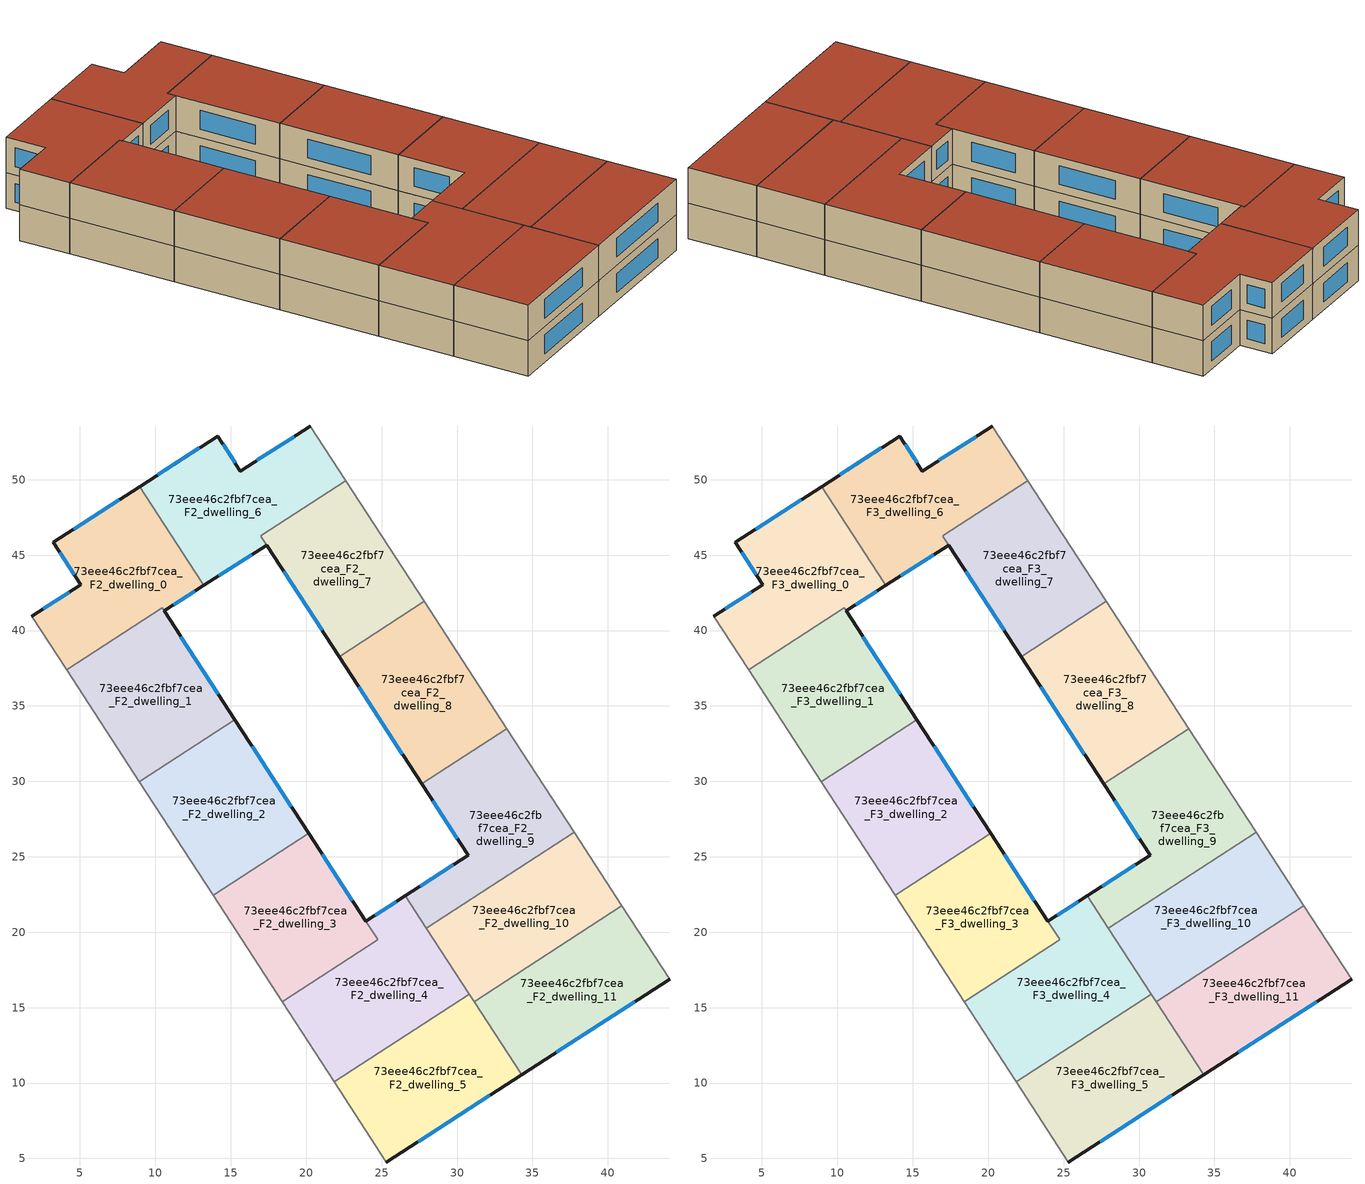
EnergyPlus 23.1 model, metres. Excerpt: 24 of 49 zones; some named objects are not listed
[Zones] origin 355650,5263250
73eee46c2fbf7cea_F2_dwelling_0
 floor to 73eee46c2fbf7cea_F1_dwelling_0 (EU_floor_Construction): 8.95,49.55 13.06,43.21 13.21,42.99 10.59,41.3 10.45,41.52 4.11,37.4 1.8,40.95 5.07,43.03 3.23,45.85 z6
 wall outside (EU_wall_Construction): 8.95,49.55 3.23,45.85 5.07,43.03 1.8,40.95 / 10.59,41.3 13.21,42.99 z6:9
 wall to 73eee46c2fbf7cea_F2_dwelling_1 (EU_wall_Construction): 4.11,37.4 10.45,41.52 10.59,41.3 z6:9
 wall adiabatic (EU_wall_Construction): 1.8,40.95 4.11,37.4 z6:9
 wall to 73eee46c2fbf7cea_F2_dwelling_6 (EU_wall_Construction): 13.21,42.99 13.06,43.21 8.95,49.55 z6:9
 window (EU_Window_Construction): 4.3,42.54 2.57,41.44 / 3.66,45.19 4.63,43.69 / 7.61,48.68 4.57,46.72 / 11.21,41.7 12.59,42.59 z6.7:8.3
73eee46c2fbf7cea_F2_dwelling_1
 floor to 73eee46c2fbf7cea_F1_dwelling_1 (EU_floor_Construction): 10.59,41.3 15.28,34.08 8.94,29.97 4.11,37.4 10.45,41.52 z6
 wall outside (EU_wall_Construction): 15.28,34.08 10.59,41.3 z6:9
 wall adiabatic (EU_wall_Construction): 4.11,37.4 8.94,29.97 z6:9
 wall to 73eee46c2fbf7cea_F2_dwelling_2 (EU_wall_Construction): 8.94,29.97 15.28,34.08 z6:9
 window (EU_Window_Construction): 14.18,35.78 11.69,39.6 z6.7:8.3
73eee46c2fbf7cea_F2_dwelling_10
 floor to 73eee46c2fbf7cea_F1_dwelling_10 (EU_floor_Construction): 37.77,26.63 40.93,21.77 31.13,15.4 27.97,20.27 z6
 wall to 73eee46c2fbf7cea_F2_dwelling_9 (EU_wall_Construction): 37.77,26.63 27.97,20.27 z6:9
 wall adiabatic (EU_wall_Construction): 40.93,21.77 37.77,26.63 z6:9
 wall to 73eee46c2fbf7cea_F2_dwelling_11 (EU_wall_Construction): 31.13,15.4 40.93,21.77 z6:9
 wall to 73eee46c2fbf7cea_F2_dwelling_4 (EU_wall_Construction): 27.97,20.27 30.81,15.89 z6:9
 wall to 73eee46c2fbf7cea_F2_dwelling_5 (EU_wall_Construction): 30.81,15.89 31.13,15.4 z6:9
73eee46c2fbf7cea_F2_dwelling_11
 floor to 73eee46c2fbf7cea_F1_dwelling_11 (EU_floor_Construction): 40.93,21.77 44.1,16.89 34.28,10.55 31.13,15.4 z6
 wall outside (EU_wall_Construction): 34.28,10.55 44.1,16.89 z6:9
 wall adiabatic (EU_wall_Construction): 44.1,16.89 40.93,21.77 z6:9
 wall to 73eee46c2fbf7cea_F2_dwelling_5 (EU_wall_Construction): 31.13,15.4 34.28,10.55 z6:9
 window (EU_Window_Construction): 36.58,12.04 41.79,15.4 z6.7:8.3
73eee46c2fbf7cea_F2_dwelling_2
 floor to 73eee46c2fbf7cea_F1_dwelling_2 (EU_floor_Construction): 15.28,34.08 20.16,26.56 13.83,22.44 8.94,29.97 z6
 wall outside (EU_wall_Construction): 20.16,26.56 15.28,34.08 z6:9
 wall to 73eee46c2fbf7cea_F2_dwelling_3 (EU_wall_Construction): 13.83,22.44 20.16,26.56 z6:9
 wall adiabatic (EU_wall_Construction): 8.94,29.97 13.83,22.44 z6:9
 window (EU_Window_Construction): 19.01,28.32 16.42,32.32 z6.7:8.3
73eee46c2fbf7cea_F2_dwelling_3
 floor to 73eee46c2fbf7cea_F1_dwelling_3 (EU_floor_Construction): 20.16,26.56 24.72,19.51 18.4,15.41 13.83,22.44 z6
 wall outside (EU_wall_Construction): 23.95,20.71 20.16,26.56 z6:9
 wall adiabatic (EU_wall_Construction): 13.83,22.44 18.4,15.41 z6:9
 wall to 73eee46c2fbf7cea_F2_dwelling_4 (EU_wall_Construction): 18.4,15.41 24.72,19.51 / 24.73,19.52 23.95,20.71 z6:9
 window (EU_Window_Construction): 23.06,22.08 21.05,25.18 z6.7:8.3
73eee46c2fbf7cea_F2_dwelling_4
 floor to 73eee46c2fbf7cea_F1_dwelling_4 (EU_floor_Construction): 26.58,22.41 30.81,15.89 21.86,10.08 18.4,15.41 24.73,19.52 23.95,20.71 z6
 wall outside (EU_wall_Construction): 26.58,22.41 23.95,20.71 z6:9
 wall to 73eee46c2fbf7cea_F2_dwelling_5 (EU_wall_Construction): 21.86,10.08 30.81,15.89 z6:9
 wall adiabatic (EU_wall_Construction): 18.4,15.41 21.86,10.08 z6:9
 wall to 73eee46c2fbf7cea_F2_dwelling_9 (EU_wall_Construction): 27.97,20.27 26.58,22.41 z6:9
 window (EU_Window_Construction): 25.96,22.01 24.57,21.11 z6.7:8.3
73eee46c2fbf7cea_F2_dwelling_5
 floor to 73eee46c2fbf7cea_F1_dwelling_5 (EU_floor_Construction): 30.81,15.89 34.28,10.55 25.31,4.77 21.86,10.08 z6
 wall outside (EU_wall_Construction): 25.31,4.77 34.28,10.55 z6:9
 wall adiabatic (EU_wall_Construction): 21.86,10.08 25.31,4.77 z6:9
 window (EU_Window_Construction): 27.41,6.12 32.17,9.19 z6.7:8.3
73eee46c2fbf7cea_F2_dwelling_6
 floor to 73eee46c2fbf7cea_F1_dwelling_6 (EU_floor_Construction): 20.28,53.56 22.64,49.94 16.98,46.27 17.37,45.67 13.21,42.99 8.95,49.55 14.13,52.89 15.64,50.57 z6
 wall outside (EU_wall_Construction): 20.28,53.56 15.64,50.57 14.13,52.89 8.95,49.55 / 13.21,42.99 17.37,45.67 z6:9
 wall adiabatic (EU_wall_Construction): 22.64,49.94 20.28,53.56 z6:9
 wall to 73eee46c2fbf7cea_F2_dwelling_7 (EU_wall_Construction): 17.37,45.67 16.98,46.27 22.64,49.94 z6:9
 window (EU_Window_Construction): 12.92,52.11 10.17,50.33 / 15.29,51.12 14.49,52.35 / 19.19,52.86 16.73,51.28 / 14.19,43.62 16.39,45.04 z6.7:8.3
73eee46c2fbf7cea_F2_dwelling_7
 floor to 73eee46c2fbf7cea_F1_dwelling_7 (EU_floor_Construction): 22.64,49.94 27.83,41.94 22.18,38.27 17.37,45.67 16.98,46.27 z6
 wall outside (EU_wall_Construction): 17.37,45.67 22.18,38.27 z6:9
 wall adiabatic (EU_wall_Construction): 27.83,41.94 22.64,49.94 z6:9
 wall to 73eee46c2fbf7cea_F2_dwelling_8 (EU_wall_Construction): 22.18,38.27 27.83,41.94 z6:9
 window (EU_Window_Construction): 18.5,43.93 21.05,40 z6.7:8.3
73eee46c2fbf7cea_F2_dwelling_8
 floor to 73eee46c2fbf7cea_F1_dwelling_8 (EU_floor_Construction): 27.83,41.94 33.31,33.5 27.66,29.83 22.18,38.27 z6
 wall outside (EU_wall_Construction): 22.18,38.27 27.66,29.83 z6:9
 wall adiabatic (EU_wall_Construction): 33.31,33.5 27.83,41.94 z6:9
 wall to 73eee46c2fbf7cea_F2_dwelling_9 (EU_wall_Construction): 27.66,29.83 33.31,33.5 z6:9
 window (EU_Window_Construction): 23.47,36.29 26.37,31.81 z6.7:8.3
73eee46c2fbf7cea_F2_dwelling_9
 floor to 73eee46c2fbf7cea_F1_dwelling_9 (EU_floor_Construction): 33.31,33.5 37.77,26.63 27.97,20.27 26.58,22.41 30.74,25.09 27.66,29.83 z6
 wall outside (EU_wall_Construction): 27.66,29.83 30.74,25.09 26.58,22.41 z6:9
 wall adiabatic (EU_wall_Construction): 37.77,26.63 33.31,33.5 z6:9
 window (EU_Window_Construction): 29.76,24.46 27.55,23.04 / 28.38,28.72 30.01,26.21 z6.7:8.3
73eee46c2fbf7cea_F3_dwelling_0
 floor to 73eee46c2fbf7cea_F2_dwelling_0 (EU_floor_Construction): 8.95,49.55 13.06,43.21 13.21,42.99 10.59,41.3 10.45,41.52 4.11,37.4 1.8,40.95 5.07,43.03 3.23,45.85 z9
 wall outside (EU_wall_Construction): 8.95,49.55 3.23,45.85 5.07,43.03 1.8,40.95 / 10.59,41.3 13.21,42.99 z9:12
 wall to 73eee46c2fbf7cea_F3_dwelling_1 (EU_wall_Construction): 4.11,37.4 10.45,41.52 10.59,41.3 z9:12
 wall adiabatic (EU_wall_Construction): 1.8,40.95 4.11,37.4 z9:12
 wall to 73eee46c2fbf7cea_F3_dwelling_6 (EU_wall_Construction): 13.21,42.99 13.06,43.21 8.95,49.55 z9:12
 window (EU_Window_Construction): 4.3,42.54 2.57,41.44 / 3.66,45.19 4.63,43.69 / 7.61,48.68 4.57,46.72 / 11.21,41.7 12.59,42.59 z9.7:11.3
 roof outside (EU_roof_Construction): 10.59,41.3 13.21,42.99 13.06,43.21 8.95,49.55 3.23,45.85 5.07,43.03 1.8,40.95 4.11,37.4 10.45,41.52 z12
73eee46c2fbf7cea_F3_dwelling_1
 floor to 73eee46c2fbf7cea_F2_dwelling_1 (EU_floor_Construction): 10.59,41.3 15.28,34.08 8.94,29.97 4.11,37.4 10.45,41.52 z9
 wall outside (EU_wall_Construction): 15.28,34.08 10.59,41.3 z9:12
 wall adiabatic (EU_wall_Construction): 4.11,37.4 8.94,29.97 z9:12
 wall to 73eee46c2fbf7cea_F3_dwelling_2 (EU_wall_Construction): 8.94,29.97 15.28,34.08 z9:12
 window (EU_Window_Construction): 14.18,35.78 11.69,39.6 z9.7:11.3
 roof outside (EU_roof_Construction): 15.28,34.08 10.59,41.3 10.45,41.52 4.11,37.4 8.94,29.97 z12
73eee46c2fbf7cea_F3_dwelling_10
 floor to 73eee46c2fbf7cea_F2_dwelling_10 (EU_floor_Construction): 37.77,26.63 40.93,21.77 31.13,15.4 27.97,20.27 z9
 wall to 73eee46c2fbf7cea_F3_dwelling_9 (EU_wall_Construction): 37.77,26.63 27.97,20.27 z9:12
 wall adiabatic (EU_wall_Construction): 40.93,21.77 37.77,26.63 z9:12
 wall to 73eee46c2fbf7cea_F3_dwelling_11 (EU_wall_Construction): 31.13,15.4 40.93,21.77 z9:12
 wall to 73eee46c2fbf7cea_F3_dwelling_4 (EU_wall_Construction): 27.97,20.27 30.81,15.89 z9:12
 wall to 73eee46c2fbf7cea_F3_dwelling_5 (EU_wall_Construction): 30.81,15.89 31.13,15.4 z9:12
 roof outside (EU_roof_Construction): 40.93,21.77 37.77,26.63 27.97,20.27 31.13,15.4 z12
73eee46c2fbf7cea_F3_dwelling_11
 floor to 73eee46c2fbf7cea_F2_dwelling_11 (EU_floor_Construction): 40.93,21.77 44.1,16.89 34.28,10.55 31.13,15.4 z9
 wall outside (EU_wall_Construction): 34.28,10.55 44.1,16.89 z9:12
 wall adiabatic (EU_wall_Construction): 44.1,16.89 40.93,21.77 z9:12
 wall to 73eee46c2fbf7cea_F3_dwelling_5 (EU_wall_Construction): 31.13,15.4 34.28,10.55 z9:12
 window (EU_Window_Construction): 36.58,12.04 41.79,15.4 z9.7:11.3
 roof outside (EU_roof_Construction): 44.1,16.89 40.93,21.77 31.13,15.4 34.28,10.55 z12
73eee46c2fbf7cea_F3_dwelling_2
 floor to 73eee46c2fbf7cea_F2_dwelling_2 (EU_floor_Construction): 15.28,34.08 20.16,26.56 13.83,22.44 8.94,29.97 z9
 wall outside (EU_wall_Construction): 20.16,26.56 15.28,34.08 z9:12
 wall to 73eee46c2fbf7cea_F3_dwelling_3 (EU_wall_Construction): 13.83,22.44 20.16,26.56 z9:12
 wall adiabatic (EU_wall_Construction): 8.94,29.97 13.83,22.44 z9:12
 window (EU_Window_Construction): 19.01,28.32 16.42,32.32 z9.7:11.3
 roof outside (EU_roof_Construction): 20.16,26.56 15.28,34.08 8.94,29.97 13.83,22.44 z12
73eee46c2fbf7cea_F3_dwelling_3
 floor to 73eee46c2fbf7cea_F2_dwelling_3 (EU_floor_Construction): 20.16,26.56 24.72,19.51 18.4,15.41 13.83,22.44 z9
 wall outside (EU_wall_Construction): 23.95,20.71 20.16,26.56 z9:12
 wall adiabatic (EU_wall_Construction): 13.83,22.44 18.4,15.41 z9:12
 wall to 73eee46c2fbf7cea_F3_dwelling_4 (EU_wall_Construction): 18.4,15.41 24.72,19.51 / 24.73,19.52 23.95,20.71 z9:12
 window (EU_Window_Construction): 23.06,22.08 21.05,25.18 z9.7:11.3
 roof outside (EU_roof_Construction): 24.72,19.51 20.16,26.56 13.83,22.44 18.4,15.41 z12
73eee46c2fbf7cea_F3_dwelling_4
 floor to 73eee46c2fbf7cea_F2_dwelling_4 (EU_floor_Construction): 26.58,22.41 30.81,15.89 21.86,10.08 18.4,15.41 24.73,19.52 23.95,20.71 z9
 wall outside (EU_wall_Construction): 26.58,22.41 23.95,20.71 z9:12
 wall to 73eee46c2fbf7cea_F3_dwelling_5 (EU_wall_Construction): 21.86,10.08 30.81,15.89 z9:12
 wall adiabatic (EU_wall_Construction): 18.4,15.41 21.86,10.08 z9:12
 wall to 73eee46c2fbf7cea_F3_dwelling_9 (EU_wall_Construction): 27.97,20.27 26.58,22.41 z9:12
 window (EU_Window_Construction): 25.96,22.01 24.57,21.11 z9.7:11.3
 roof outside (EU_roof_Construction): 30.81,15.89 26.58,22.41 23.95,20.71 24.73,19.52 18.4,15.41 21.86,10.08 z12
73eee46c2fbf7cea_F3_dwelling_5
 floor to 73eee46c2fbf7cea_F2_dwelling_5 (EU_floor_Construction): 30.81,15.89 34.28,10.55 25.31,4.77 21.86,10.08 z9
 wall outside (EU_wall_Construction): 25.31,4.77 34.28,10.55 z9:12
 wall adiabatic (EU_wall_Construction): 21.86,10.08 25.31,4.77 z9:12
 window (EU_Window_Construction): 27.41,6.12 32.17,9.19 z9.7:11.3
 roof outside (EU_roof_Construction): 34.28,10.55 30.81,15.89 21.86,10.08 25.31,4.77 z12
73eee46c2fbf7cea_F3_dwelling_6
 floor to 73eee46c2fbf7cea_F2_dwelling_6 (EU_floor_Construction): 20.28,53.56 22.64,49.94 16.98,46.27 17.37,45.67 13.21,42.99 8.95,49.55 14.13,52.89 15.64,50.57 z9
 wall outside (EU_wall_Construction): 20.28,53.56 15.64,50.57 14.13,52.89 8.95,49.55 / 13.21,42.99 17.37,45.67 z9:12
 wall adiabatic (EU_wall_Construction): 22.64,49.94 20.28,53.56 z9:12
 wall to 73eee46c2fbf7cea_F3_dwelling_7 (EU_wall_Construction): 17.37,45.67 16.98,46.27 22.64,49.94 z9:12
 window (EU_Window_Construction): 12.92,52.11 10.17,50.33 / 15.29,51.12 14.49,52.35 / 19.19,52.86 16.73,51.28 / 14.19,43.62 16.39,45.04 z9.7:11.3
 roof outside (EU_roof_Construction): 17.37,45.67 16.98,46.27 22.64,49.94 20.28,53.56 15.64,50.57 14.13,52.89 8.95,49.55 13.21,42.99 z12
73eee46c2fbf7cea_F3_dwelling_7
 floor to 73eee46c2fbf7cea_F2_dwelling_7 (EU_floor_Construction): 22.64,49.94 27.83,41.94 22.18,38.27 17.37,45.67 16.98,46.27 z9
 wall outside (EU_wall_Construction): 17.37,45.67 22.18,38.27 z9:12
 wall adiabatic (EU_wall_Construction): 27.83,41.94 22.64,49.94 z9:12
 wall to 73eee46c2fbf7cea_F3_dwelling_8 (EU_wall_Construction): 22.18,38.27 27.83,41.94 z9:12
 window (EU_Window_Construction): 18.5,43.93 21.05,40 z9.7:11.3
 roof outside (EU_roof_Construction): 27.83,41.94 22.64,49.94 16.98,46.27 17.37,45.67 22.18,38.27 z12
73eee46c2fbf7cea_F3_dwelling_8
 floor to 73eee46c2fbf7cea_F2_dwelling_8 (EU_floor_Construction): 27.83,41.94 33.31,33.5 27.66,29.83 22.18,38.27 z9
 wall outside (EU_wall_Construction): 22.18,38.27 27.66,29.83 z9:12
 wall adiabatic (EU_wall_Construction): 33.31,33.5 27.83,41.94 z9:12
 wall to 73eee46c2fbf7cea_F3_dwelling_9 (EU_wall_Construction): 27.66,29.83 33.31,33.5 z9:12
 window (EU_Window_Construction): 23.47,36.29 26.37,31.81 z9.7:11.3
 roof outside (EU_roof_Construction): 33.31,33.5 27.83,41.94 22.18,38.27 27.66,29.83 z12
73eee46c2fbf7cea_F3_dwelling_9
 floor to 73eee46c2fbf7cea_F2_dwelling_9 (EU_floor_Construction): 33.31,33.5 37.77,26.63 27.97,20.27 26.58,22.41 30.74,25.09 27.66,29.83 z9
 wall outside (EU_wall_Construction): 27.66,29.83 30.74,25.09 26.58,22.41 z9:12
 wall adiabatic (EU_wall_Construction): 37.77,26.63 33.31,33.5 z9:12
 window (EU_Window_Construction): 29.76,24.46 27.55,23.04 / 28.38,28.72 30.01,26.21 z9.7:11.3
 roof outside (EU_roof_Construction): 37.77,26.63 33.31,33.5 27.66,29.83 30.74,25.09 26.58,22.41 27.97,20.27 z12
[Building]
EU S2 Campaign: North Axis=0; Terrain=City; Solar Distribution=FullExterior
[Site:Location]
Budapest.Ferenc.Liszt.Intl.AP: Latitude=47.437; Longitude=19.256; Time Zone=1; Elevation=185
[SizingPeriod:WeatherFileDays]
AnnualSizingPeriod: Begin Month=1; Begin Day of Month=1; End Month=12; End Day of Month=31; Day of Week for Start Day=Monday; Use Weather File Daylight Saving Period=No; Use Weather File Rain and Snow Indicators=No
[MATERIAL]
EU_InternalMass_Material: Roughness=MediumRough; Thickness=0.1; Conductivity=1; Density=1800; Specific Heat=900; Thermal Absorptance=0.9; Solar Absorptance=0.7; Visible Absorptance=0.7
[MATERIAL:NOMASS] Roughness=MediumRough; Thermal Absorptance=0.9; Solar Absorptance=0.7; Visible Absorptance=0.7
Name | Thermal Resistance
EU_wall_NoMass | 0.832559
EU_roof_NoMass | 1.39638
EU_floor_NoMass | 0.872794
[WINDOWMATERIAL:SIMPLEGLAZINGSYSTEM]
EU_Window_SimpleGlazing: UFactor=2.79869; Solar Heat Gain Coefficient=0.75; Visible Transmittance=0.75
[CONSTRUCTION]
EU_wall_Construction: EU_wall_NoMass
EU_roof_Construction: EU_roof_NoMass
EU_floor_Construction: EU_floor_NoMass
EU_Window_Construction: EU_Window_SimpleGlazing
EU_InternalMass_Construction: EU_InternalMass_Material
[ZONE] Type=1; Multiplier=1; Ceiling Height=autocalculate; Floor Area=autocalculate; Part of Total Floor Area=Yes
Name | Volume
73eee46c2fbf7cea_F2_dwelling_0; 73eee46c2fbf7cea_F3_dwelling_0 | 205.826
73eee46c2fbf7cea_F2_dwelling_1; 73eee46c2fbf7cea_F3_dwelling_1 | 200.915
73eee46c2fbf7cea_F2_dwelling_10; 73eee46c2fbf7cea_F3_dwelling_10 | 203.376
73eee46c2fbf7cea_F2_dwelling_11; 73eee46c2fbf7cea_F3_dwelling_11 | 203.372
73eee46c2fbf7cea_F2_dwelling_2; 73eee46c2fbf7cea_F3_dwelling_2 | 203.371
73eee46c2fbf7cea_F2_dwelling_3; 73eee46c2fbf7cea_F3_dwelling_3 | 190.012
73eee46c2fbf7cea_F2_dwelling_4; 73eee46c2fbf7cea_F3_dwelling_4 | 216.658
73eee46c2fbf7cea_F2_dwelling_5; 73eee46c2fbf7cea_F3_dwelling_5 | 203.385
73eee46c2fbf7cea_F2_dwelling_6; 73eee46c2fbf7cea_F3_dwelling_6 | 213.791
73eee46c2fbf7cea_F2_dwelling_7; 73eee46c2fbf7cea_F3_dwelling_7 | 192.935
73eee46c2fbf7cea_F2_dwelling_8; 73eee46c2fbf7cea_F3_dwelling_8 | 203.374
73eee46c2fbf7cea_F2_dwelling_9; 73eee46c2fbf7cea_F3_dwelling_9 | 203.362
[INTERNALMASS] Construction=EU_InternalMass_Construction
Name | Zone or ZoneList | Surface Area
73eee46c2fbf7cea_F2_dwelling_0_EU_InternalMass | 73eee46c2fbf7cea_F2_dwelling_0 | 68.6088
73eee46c2fbf7cea_F2_dwelling_1_EU_InternalMass | 73eee46c2fbf7cea_F2_dwelling_1 | 66.9702
73eee46c2fbf7cea_F2_dwelling_2_EU_InternalMass | 73eee46c2fbf7cea_F2_dwelling_2 | 67.7904
73eee46c2fbf7cea_F2_dwelling_3_EU_InternalMass | 73eee46c2fbf7cea_F2_dwelling_3 | 63.357
73eee46c2fbf7cea_F2_dwelling_4_EU_InternalMass | 73eee46c2fbf7cea_F2_dwelling_4 | 72.2178
73eee46c2fbf7cea_F2_dwelling_5_EU_InternalMass | 73eee46c2fbf7cea_F2_dwelling_5 | 67.7953
73eee46c2fbf7cea_F2_dwelling_6_EU_InternalMass | 73eee46c2fbf7cea_F2_dwelling_6 | 71.2639
73eee46c2fbf7cea_F2_dwelling_7_EU_InternalMass | 73eee46c2fbf7cea_F2_dwelling_7 | 64.3118
73eee46c2fbf7cea_F2_dwelling_8_EU_InternalMass | 73eee46c2fbf7cea_F2_dwelling_8 | 67.7914
73eee46c2fbf7cea_F2_dwelling_9_EU_InternalMass | 73eee46c2fbf7cea_F2_dwelling_9 | 67.7874
73eee46c2fbf7cea_F2_dwelling_10_EU_InternalMass | 73eee46c2fbf7cea_F2_dwelling_10 | 67.792
73eee46c2fbf7cea_F2_dwelling_11_EU_InternalMass | 73eee46c2fbf7cea_F2_dwelling_11 | 67.7908
73eee46c2fbf7cea_F3_dwelling_0_EU_InternalMass | 73eee46c2fbf7cea_F3_dwelling_0 | 68.6088
73eee46c2fbf7cea_F3_dwelling_1_EU_InternalMass | 73eee46c2fbf7cea_F3_dwelling_1 | 66.9702
73eee46c2fbf7cea_F3_dwelling_2_EU_InternalMass | 73eee46c2fbf7cea_F3_dwelling_2 | 67.7904
73eee46c2fbf7cea_F3_dwelling_3_EU_InternalMass | 73eee46c2fbf7cea_F3_dwelling_3 | 63.357
73eee46c2fbf7cea_F3_dwelling_4_EU_InternalMass | 73eee46c2fbf7cea_F3_dwelling_4 | 72.2178
73eee46c2fbf7cea_F3_dwelling_5_EU_InternalMass | 73eee46c2fbf7cea_F3_dwelling_5 | 67.7953
73eee46c2fbf7cea_F3_dwelling_6_EU_InternalMass | 73eee46c2fbf7cea_F3_dwelling_6 | 71.2639
73eee46c2fbf7cea_F3_dwelling_7_EU_InternalMass | 73eee46c2fbf7cea_F3_dwelling_7 | 64.3118
73eee46c2fbf7cea_F3_dwelling_8_EU_InternalMass | 73eee46c2fbf7cea_F3_dwelling_8 | 67.7914
73eee46c2fbf7cea_F3_dwelling_9_EU_InternalMass | 73eee46c2fbf7cea_F3_dwelling_9 | 67.7874
73eee46c2fbf7cea_F3_dwelling_10_EU_InternalMass | 73eee46c2fbf7cea_F3_dwelling_10 | 67.792
73eee46c2fbf7cea_F3_dwelling_11_EU_InternalMass | 73eee46c2fbf7cea_F3_dwelling_11 | 67.7908
[OTHEREQUIPMENT] Fuel Type=Electricity; Design Level Calculation Method=Watts/Area; Power per Zone Floor Area=1; Fraction Latent=0; Fraction Radiant=0; Fraction Lost=0; Carbon Dioxide Generation Rate=0; EndUse Subcategory=EU_Step8_InternalGains
Name | Zone or ZoneList or Space or SpaceList | Schedule
EU_Step8_InternalGain_73eee46c2fbf7cea_F2_dwelling_0_f000 | 73eee46c2fbf7cea_F2_dwelling_0 | EU_Step8_GainSchedule_73eee46c2fbf7cea_F2_dwelling_0_f000
EU_Step8_InternalGain_73eee46c2fbf7cea_F2_dwelling_1_f000 | 73eee46c2fbf7cea_F2_dwelling_1 | EU_Step8_GainSchedule_73eee46c2fbf7cea_F2_dwelling_1_f000
EU_Step8_InternalGain_73eee46c2fbf7cea_F2_dwelling_2_f000 | 73eee46c2fbf7cea_F2_dwelling_2 | EU_Step8_GainSchedule_73eee46c2fbf7cea_F2_dwelling_2_f000
EU_Step8_InternalGain_73eee46c2fbf7cea_F2_dwelling_3_f000 | 73eee46c2fbf7cea_F2_dwelling_3 | EU_Step8_GainSchedule_73eee46c2fbf7cea_F2_dwelling_3_f000
EU_Step8_InternalGain_73eee46c2fbf7cea_F2_dwelling_4_f000 | 73eee46c2fbf7cea_F2_dwelling_4 | EU_Step8_GainSchedule_73eee46c2fbf7cea_F2_dwelling_4_f000
EU_Step8_InternalGain_73eee46c2fbf7cea_F2_dwelling_5_f000 | 73eee46c2fbf7cea_F2_dwelling_5 | EU_Step8_GainSchedule_73eee46c2fbf7cea_F2_dwelling_5_f000
EU_Step8_InternalGain_73eee46c2fbf7cea_F2_dwelling_6_f000 | 73eee46c2fbf7cea_F2_dwelling_6 | EU_Step8_GainSchedule_73eee46c2fbf7cea_F2_dwelling_6_f000
EU_Step8_InternalGain_73eee46c2fbf7cea_F2_dwelling_7_f000 | 73eee46c2fbf7cea_F2_dwelling_7 | EU_Step8_GainSchedule_73eee46c2fbf7cea_F2_dwelling_7_f000
EU_Step8_InternalGain_73eee46c2fbf7cea_F2_dwelling_8_f000 | 73eee46c2fbf7cea_F2_dwelling_8 | EU_Step8_GainSchedule_73eee46c2fbf7cea_F2_dwelling_8_f000
EU_Step8_InternalGain_73eee46c2fbf7cea_F2_dwelling_9_f000 | 73eee46c2fbf7cea_F2_dwelling_9 | EU_Step8_GainSchedule_73eee46c2fbf7cea_F2_dwelling_9_f000
EU_Step8_InternalGain_73eee46c2fbf7cea_F2_dwelling_10_f000 | 73eee46c2fbf7cea_F2_dwelling_10 | EU_Step8_GainSchedule_73eee46c2fbf7cea_F2_dwelling_10_f000
EU_Step8_InternalGain_73eee46c2fbf7cea_F2_dwelling_11_f000 | 73eee46c2fbf7cea_F2_dwelling_11 | EU_Step8_GainSchedule_73eee46c2fbf7cea_F2_dwelling_11_f000
EU_Step8_InternalGain_73eee46c2fbf7cea_F3_dwelling_0_f000 | 73eee46c2fbf7cea_F3_dwelling_0 | EU_Step8_GainSchedule_73eee46c2fbf7cea_F3_dwelling_0_f000
EU_Step8_InternalGain_73eee46c2fbf7cea_F3_dwelling_1_f000 | 73eee46c2fbf7cea_F3_dwelling_1 | EU_Step8_GainSchedule_73eee46c2fbf7cea_F3_dwelling_1_f000
EU_Step8_InternalGain_73eee46c2fbf7cea_F3_dwelling_2_f000 | 73eee46c2fbf7cea_F3_dwelling_2 | EU_Step8_GainSchedule_73eee46c2fbf7cea_F3_dwelling_2_f000
EU_Step8_InternalGain_73eee46c2fbf7cea_F3_dwelling_3_f000 | 73eee46c2fbf7cea_F3_dwelling_3 | EU_Step8_GainSchedule_73eee46c2fbf7cea_F3_dwelling_3_f000
EU_Step8_InternalGain_73eee46c2fbf7cea_F3_dwelling_4_f000 | 73eee46c2fbf7cea_F3_dwelling_4 | EU_Step8_GainSchedule_73eee46c2fbf7cea_F3_dwelling_4_f000
EU_Step8_InternalGain_73eee46c2fbf7cea_F3_dwelling_5_f000 | 73eee46c2fbf7cea_F3_dwelling_5 | EU_Step8_GainSchedule_73eee46c2fbf7cea_F3_dwelling_5_f000
EU_Step8_InternalGain_73eee46c2fbf7cea_F3_dwelling_6_f000 | 73eee46c2fbf7cea_F3_dwelling_6 | EU_Step8_GainSchedule_73eee46c2fbf7cea_F3_dwelling_6_f000
EU_Step8_InternalGain_73eee46c2fbf7cea_F3_dwelling_7_f000 | 73eee46c2fbf7cea_F3_dwelling_7 | EU_Step8_GainSchedule_73eee46c2fbf7cea_F3_dwelling_7_f000
EU_Step8_InternalGain_73eee46c2fbf7cea_F3_dwelling_8_f000 | 73eee46c2fbf7cea_F3_dwelling_8 | EU_Step8_GainSchedule_73eee46c2fbf7cea_F3_dwelling_8_f000
EU_Step8_InternalGain_73eee46c2fbf7cea_F3_dwelling_9_f000 | 73eee46c2fbf7cea_F3_dwelling_9 | EU_Step8_GainSchedule_73eee46c2fbf7cea_F3_dwelling_9_f000
EU_Step8_InternalGain_73eee46c2fbf7cea_F3_dwelling_10_f000 | 73eee46c2fbf7cea_F3_dwelling_10 | EU_Step8_GainSchedule_73eee46c2fbf7cea_F3_dwelling_10_f000
EU_Step8_InternalGain_73eee46c2fbf7cea_F3_dwelling_11_f000 | 73eee46c2fbf7cea_F3_dwelling_11 | EU_Step8_GainSchedule_73eee46c2fbf7cea_F3_dwelling_11_f000
[ZONEVENTILATION:DESIGNFLOWRATE] Schedule=EU_AlwaysOn; Design Flow Rate Calculation Method=AirChanges/Hour; Air Changes per Hour=0.475469; Ventilation Type=Natural; Fan Pressure Rise=0; Fan Total Efficiency=1; Constant Term Coefficient=1; Temperature Term Coefficient=0; Velocity Term Coefficient=0; Velocity Squared Term Coefficient=0; Minimum Indoor Temperature=-100; Maximum Indoor Temperature=100; Delta Temperature=-100; Minimum Outdoor Temperature=-100; Maximum Outdoor Temperature=100; Maximum Wind Speed=40
Name | Zone or ZoneList or Space or SpaceList
EU_ConstantAir_73eee46c2fbf7cea_F2_dwelling_0 | 73eee46c2fbf7cea_F2_dwelling_0
EU_ConstantAir_73eee46c2fbf7cea_F2_dwelling_1 | 73eee46c2fbf7cea_F2_dwelling_1
EU_ConstantAir_73eee46c2fbf7cea_F2_dwelling_2 | 73eee46c2fbf7cea_F2_dwelling_2
EU_ConstantAir_73eee46c2fbf7cea_F2_dwelling_3 | 73eee46c2fbf7cea_F2_dwelling_3
EU_ConstantAir_73eee46c2fbf7cea_F2_dwelling_4 | 73eee46c2fbf7cea_F2_dwelling_4
EU_ConstantAir_73eee46c2fbf7cea_F2_dwelling_5 | 73eee46c2fbf7cea_F2_dwelling_5
EU_ConstantAir_73eee46c2fbf7cea_F2_dwelling_6 | 73eee46c2fbf7cea_F2_dwelling_6
EU_ConstantAir_73eee46c2fbf7cea_F2_dwelling_7 | 73eee46c2fbf7cea_F2_dwelling_7
EU_ConstantAir_73eee46c2fbf7cea_F2_dwelling_8 | 73eee46c2fbf7cea_F2_dwelling_8
EU_ConstantAir_73eee46c2fbf7cea_F2_dwelling_9 | 73eee46c2fbf7cea_F2_dwelling_9
EU_ConstantAir_73eee46c2fbf7cea_F2_dwelling_10 | 73eee46c2fbf7cea_F2_dwelling_10
EU_ConstantAir_73eee46c2fbf7cea_F2_dwelling_11 | 73eee46c2fbf7cea_F2_dwelling_11
EU_ConstantAir_73eee46c2fbf7cea_F3_dwelling_0 | 73eee46c2fbf7cea_F3_dwelling_0
EU_ConstantAir_73eee46c2fbf7cea_F3_dwelling_1 | 73eee46c2fbf7cea_F3_dwelling_1
EU_ConstantAir_73eee46c2fbf7cea_F3_dwelling_2 | 73eee46c2fbf7cea_F3_dwelling_2
EU_ConstantAir_73eee46c2fbf7cea_F3_dwelling_3 | 73eee46c2fbf7cea_F3_dwelling_3
EU_ConstantAir_73eee46c2fbf7cea_F3_dwelling_4 | 73eee46c2fbf7cea_F3_dwelling_4
EU_ConstantAir_73eee46c2fbf7cea_F3_dwelling_5 | 73eee46c2fbf7cea_F3_dwelling_5
EU_ConstantAir_73eee46c2fbf7cea_F3_dwelling_6 | 73eee46c2fbf7cea_F3_dwelling_6
EU_ConstantAir_73eee46c2fbf7cea_F3_dwelling_7 | 73eee46c2fbf7cea_F3_dwelling_7
EU_ConstantAir_73eee46c2fbf7cea_F3_dwelling_8 | 73eee46c2fbf7cea_F3_dwelling_8
EU_ConstantAir_73eee46c2fbf7cea_F3_dwelling_9 | 73eee46c2fbf7cea_F3_dwelling_9
EU_ConstantAir_73eee46c2fbf7cea_F3_dwelling_10 | 73eee46c2fbf7cea_F3_dwelling_10
EU_ConstantAir_73eee46c2fbf7cea_F3_dwelling_11 | 73eee46c2fbf7cea_F3_dwelling_11
[HVACTEMPLATE:ZONE:IDEALLOADSAIRSYSTEM] System Availability Schedule=EU_AlwaysOn; Maximum Heating Supply Air Temperature=50; Minimum Cooling Supply Air Temperature=13; Maximum Heating Supply Air Humidity Ratio=0.0156; Minimum Cooling Supply Air Humidity Ratio=0.0077; Heating Limit=NoLimit; Cooling Limit=NoLimit; Heating Availability Schedule=EU_AlwaysOn; Cooling Availability Schedule=EU_CoolingOff; Dehumidification Control Type=ConstantSensibleHeatRatio; Cooling Sensible Heat Ratio=0.7; Dehumidification Setpoint=60; Humidification Control Type=None; Humidification Setpoint=30; Outdoor Air Method=None; Outdoor Air Flow Rate per Person=0.00944; Outdoor Air Flow Rate per Zone Floor Area=0; Outdoor Air Flow Rate per Zone=0; Demand Controlled Ventilation Type=None; Outdoor Air Economizer Type=NoEconomizer; Heat Recovery Type=None; Sensible Heat Recovery Effectiveness=0.7; Latent Heat Recovery Effectiveness=0.65
Name | Template Thermostat
73eee46c2fbf7cea_F2_dwelling_0 | EU_HeatOnly_73eee46c2fbf7cea_F2_dwelling_0
73eee46c2fbf7cea_F2_dwelling_1 | EU_HeatOnly_73eee46c2fbf7cea_F2_dwelling_1
73eee46c2fbf7cea_F2_dwelling_2 | EU_HeatOnly_73eee46c2fbf7cea_F2_dwelling_2
73eee46c2fbf7cea_F2_dwelling_3 | EU_HeatOnly_73eee46c2fbf7cea_F2_dwelling_3
73eee46c2fbf7cea_F2_dwelling_4 | EU_HeatOnly_73eee46c2fbf7cea_F2_dwelling_4
73eee46c2fbf7cea_F2_dwelling_5 | EU_HeatOnly_73eee46c2fbf7cea_F2_dwelling_5
73eee46c2fbf7cea_F2_dwelling_6 | EU_HeatOnly_73eee46c2fbf7cea_F2_dwelling_6
73eee46c2fbf7cea_F2_dwelling_7 | EU_HeatOnly_73eee46c2fbf7cea_F2_dwelling_7
73eee46c2fbf7cea_F2_dwelling_8 | EU_HeatOnly_73eee46c2fbf7cea_F2_dwelling_8
73eee46c2fbf7cea_F2_dwelling_9 | EU_HeatOnly_73eee46c2fbf7cea_F2_dwelling_9
73eee46c2fbf7cea_F2_dwelling_10 | EU_HeatOnly_73eee46c2fbf7cea_F2_dwelling_10
73eee46c2fbf7cea_F2_dwelling_11 | EU_HeatOnly_73eee46c2fbf7cea_F2_dwelling_11
73eee46c2fbf7cea_F3_dwelling_0 | EU_HeatOnly_73eee46c2fbf7cea_F3_dwelling_0
73eee46c2fbf7cea_F3_dwelling_1 | EU_HeatOnly_73eee46c2fbf7cea_F3_dwelling_1
73eee46c2fbf7cea_F3_dwelling_2 | EU_HeatOnly_73eee46c2fbf7cea_F3_dwelling_2
73eee46c2fbf7cea_F3_dwelling_3 | EU_HeatOnly_73eee46c2fbf7cea_F3_dwelling_3
73eee46c2fbf7cea_F3_dwelling_4 | EU_HeatOnly_73eee46c2fbf7cea_F3_dwelling_4
73eee46c2fbf7cea_F3_dwelling_5 | EU_HeatOnly_73eee46c2fbf7cea_F3_dwelling_5
73eee46c2fbf7cea_F3_dwelling_6 | EU_HeatOnly_73eee46c2fbf7cea_F3_dwelling_6
73eee46c2fbf7cea_F3_dwelling_7 | EU_HeatOnly_73eee46c2fbf7cea_F3_dwelling_7
73eee46c2fbf7cea_F3_dwelling_8 | EU_HeatOnly_73eee46c2fbf7cea_F3_dwelling_8
73eee46c2fbf7cea_F3_dwelling_9 | EU_HeatOnly_73eee46c2fbf7cea_F3_dwelling_9
73eee46c2fbf7cea_F3_dwelling_10 | EU_HeatOnly_73eee46c2fbf7cea_F3_dwelling_10
73eee46c2fbf7cea_F3_dwelling_11 | EU_HeatOnly_73eee46c2fbf7cea_F3_dwelling_11
[SIZING:ZONE] Zone Cooling Design Supply Air Temperature Input Method=SupplyAirTemperature; Zone Cooling Design Supply Air Temperature=13; Zone Heating Design Supply Air Temperature Input Method=SupplyAirTemperature; Zone Heating Design Supply Air Temperature=50; Zone Cooling Design Supply Air Humidity Ratio=0.008; Zone Heating Design Supply Air Humidity Ratio=0.008; Cooling Design Air Flow Method=DesignDay; Cooling Design Air Flow Rate=0; Cooling Minimum Air Flow per Zone Floor Area=0.000762; Cooling Minimum Air Flow=0; Cooling Minimum Air Flow Fraction=0.2; Heating Design Air Flow Method=DesignDay; Heating Design Air Flow Rate=0; Heating Maximum Air Flow per Zone Floor Area=0.002032; Heating Maximum Air Flow=0.141576; Heating Maximum Air Flow Fraction=0.3; Account for Dedicated Outdoor Air System=No; Dedicated Outdoor Air System Control Strategy=NeutralSupplyAir; Dedicated Outdoor Air Low Setpoint Temperature for Design=autosize; Dedicated Outdoor Air High Setpoint Temperature for Design=autosize; Zone Load Sizing Method=Sensible Load Only No Latent Load; Zone Latent Cooling Design Supply Air Humidity Ratio Input Method=HumidityRatioDifference; Zone Cooling Design Supply Air Humidity Ratio Difference=0.005; Zone Latent Heating Design Supply Air Humidity Ratio Input Method=HumidityRatioDifference; Zone Humidification Design Supply Air Humidity Ratio Difference=0.005
73eee46c2fbf7cea_F2_dwelling_0; 73eee46c2fbf7cea_F2_dwelling_1; 73eee46c2fbf7cea_F2_dwelling_2; 73eee46c2fbf7cea_F2_dwelling_3; 73eee46c2fbf7cea_F2_dwelling_4; 73eee46c2fbf7cea_F2_dwelling_5; 73eee46c2fbf7cea_F2_dwelling_6; 73eee46c2fbf7cea_F2_dwelling_7; 73eee46c2fbf7cea_F2_dwelling_8; 73eee46c2fbf7cea_F2_dwelling_9; 73eee46c2fbf7cea_F2_dwelling_10; 73eee46c2fbf7cea_F2_dwelling_11; 73eee46c2fbf7cea_F3_dwelling_0; 73eee46c2fbf7cea_F3_dwelling_1; 73eee46c2fbf7cea_F3_dwelling_2; 73eee46c2fbf7cea_F3_dwelling_3; 73eee46c2fbf7cea_F3_dwelling_4; 73eee46c2fbf7cea_F3_dwelling_5; 73eee46c2fbf7cea_F3_dwelling_6; 73eee46c2fbf7cea_F3_dwelling_7; 73eee46c2fbf7cea_F3_dwelling_8; 73eee46c2fbf7cea_F3_dwelling_9; 73eee46c2fbf7cea_F3_dwelling_10; 73eee46c2fbf7cea_F3_dwelling_11
[SCHEDULE:CONSTANT]
Name | Hourly Value
EU_AlwaysOn | 1
EU_CoolingOff | 0
[SCHEDULE:FILE] Column Number=1; Rows to Skip at Top=0; Number of Hours of Data=8760; Column Separator=Comma; Interpolate to Timestep=No; Minutes per Item=60; Adjust Schedule for Daylight Savings=Yes
Name | File
EU_Step8_GainSchedule_73eee46c2fbf7cea_F2_dwelling_0_f000 | ../../schedules/73eee46c2fbf7cea/73eee46c2fbf7cea_F2_dwelling_0_f000_gain.csv
EU_Step8_GainSchedule_73eee46c2fbf7cea_F2_dwelling_1_f000 | ../../schedules/73eee46c2fbf7cea/73eee46c2fbf7cea_F2_dwelling_1_f000_gain.csv
EU_Step8_GainSchedule_73eee46c2fbf7cea_F2_dwelling_2_f000 | ../../schedules/73eee46c2fbf7cea/73eee46c2fbf7cea_F2_dwelling_2_f000_gain.csv
EU_Step8_GainSchedule_73eee46c2fbf7cea_F2_dwelling_3_f000 | ../../schedules/73eee46c2fbf7cea/73eee46c2fbf7cea_F2_dwelling_3_f000_gain.csv
EU_Step8_GainSchedule_73eee46c2fbf7cea_F2_dwelling_4_f000 | ../../schedules/73eee46c2fbf7cea/73eee46c2fbf7cea_F2_dwelling_4_f000_gain.csv
EU_Step8_GainSchedule_73eee46c2fbf7cea_F2_dwelling_5_f000 | ../../schedules/73eee46c2fbf7cea/73eee46c2fbf7cea_F2_dwelling_5_f000_gain.csv
EU_Step8_GainSchedule_73eee46c2fbf7cea_F2_dwelling_6_f000 | ../../schedules/73eee46c2fbf7cea/73eee46c2fbf7cea_F2_dwelling_6_f000_gain.csv
EU_Step8_GainSchedule_73eee46c2fbf7cea_F2_dwelling_7_f000 | ../../schedules/73eee46c2fbf7cea/73eee46c2fbf7cea_F2_dwelling_7_f000_gain.csv
EU_Step8_GainSchedule_73eee46c2fbf7cea_F2_dwelling_8_f000 | ../../schedules/73eee46c2fbf7cea/73eee46c2fbf7cea_F2_dwelling_8_f000_gain.csv
EU_Step8_GainSchedule_73eee46c2fbf7cea_F2_dwelling_9_f000 | ../../schedules/73eee46c2fbf7cea/73eee46c2fbf7cea_F2_dwelling_9_f000_gain.csv
EU_Step8_GainSchedule_73eee46c2fbf7cea_F2_dwelling_10_f000 | ../../schedules/73eee46c2fbf7cea/73eee46c2fbf7cea_F2_dwelling_10_f000_gain.csv
EU_Step8_GainSchedule_73eee46c2fbf7cea_F2_dwelling_11_f000 | ../../schedules/73eee46c2fbf7cea/73eee46c2fbf7cea_F2_dwelling_11_f000_gain.csv
EU_Step8_GainSchedule_73eee46c2fbf7cea_F3_dwelling_0_f000 | ../../schedules/73eee46c2fbf7cea/73eee46c2fbf7cea_F3_dwelling_0_f000_gain.csv
EU_Step8_GainSchedule_73eee46c2fbf7cea_F3_dwelling_1_f000 | ../../schedules/73eee46c2fbf7cea/73eee46c2fbf7cea_F3_dwelling_1_f000_gain.csv
EU_Step8_GainSchedule_73eee46c2fbf7cea_F3_dwelling_2_f000 | ../../schedules/73eee46c2fbf7cea/73eee46c2fbf7cea_F3_dwelling_2_f000_gain.csv
EU_Step8_GainSchedule_73eee46c2fbf7cea_F3_dwelling_3_f000 | ../../schedules/73eee46c2fbf7cea/73eee46c2fbf7cea_F3_dwelling_3_f000_gain.csv
EU_Step8_GainSchedule_73eee46c2fbf7cea_F3_dwelling_4_f000 | ../../schedules/73eee46c2fbf7cea/73eee46c2fbf7cea_F3_dwelling_4_f000_gain.csv
EU_Step8_GainSchedule_73eee46c2fbf7cea_F3_dwelling_5_f000 | ../../schedules/73eee46c2fbf7cea/73eee46c2fbf7cea_F3_dwelling_5_f000_gain.csv
EU_Step8_GainSchedule_73eee46c2fbf7cea_F3_dwelling_6_f000 | ../../schedules/73eee46c2fbf7cea/73eee46c2fbf7cea_F3_dwelling_6_f000_gain.csv
EU_Step8_GainSchedule_73eee46c2fbf7cea_F3_dwelling_7_f000 | ../../schedules/73eee46c2fbf7cea/73eee46c2fbf7cea_F3_dwelling_7_f000_gain.csv
EU_Step8_GainSchedule_73eee46c2fbf7cea_F3_dwelling_8_f000 | ../../schedules/73eee46c2fbf7cea/73eee46c2fbf7cea_F3_dwelling_8_f000_gain.csv
EU_Step8_GainSchedule_73eee46c2fbf7cea_F3_dwelling_9_f000 | ../../schedules/73eee46c2fbf7cea/73eee46c2fbf7cea_F3_dwelling_9_f000_gain.csv
EU_Step8_GainSchedule_73eee46c2fbf7cea_F3_dwelling_10_f000 | ../../schedules/73eee46c2fbf7cea/73eee46c2fbf7cea_F3_dwelling_10_f000_gain.csv
EU_Step8_GainSchedule_73eee46c2fbf7cea_F3_dwelling_11_f000 | ../../schedules/73eee46c2fbf7cea/73eee46c2fbf7cea_F3_dwelling_11_f000_gain.csv
